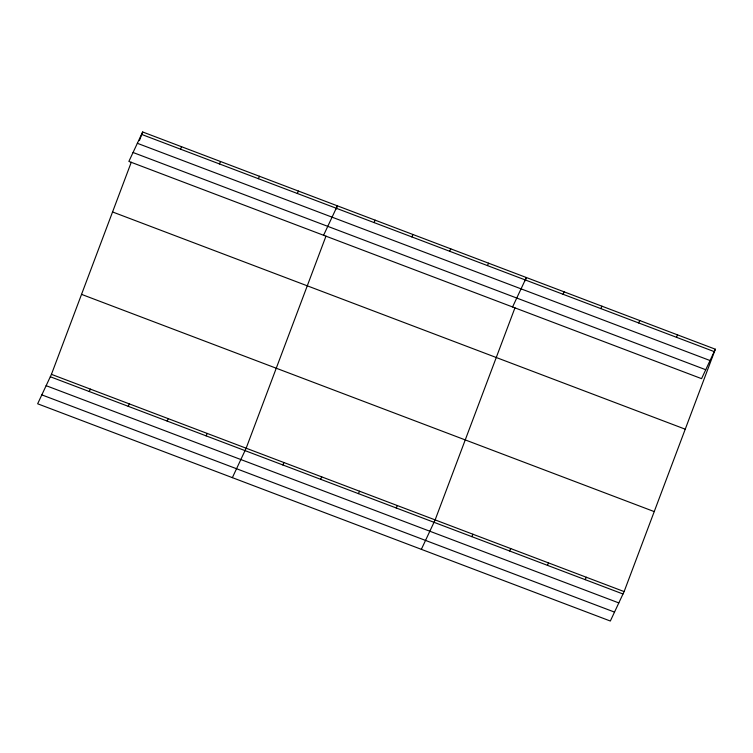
<?xml version="1.0" encoding="UTF-8"?>
<svg xmlns="http://www.w3.org/2000/svg" width="753" height="753" viewBox="0 0 753 753"><rect width="100%" height="100%" fill="white"/><g stroke="black" fill="none" stroke-linecap="round" stroke-linejoin="round"><path stroke-width="1.13" d="M715.35 349.213L701.561 378.655L128.876 161.415L142.665 131.973L715.35 349.213L624.124 591.585L610.335 621.027L37.65 403.787L51.439 374.345L131.276 162.234M139.418 140.623L142.665 131.973M325.993 236.094L246.156 448.204L232.366 477.656M336.158 209.07L337.382 205.833L323.583 235.275M514.977 307.789L435.14 519.899L421.351 549.342M525.142 280.765L526.366 277.518L512.577 306.96M180.485 149.15L181.614 146.741M89.259 391.532L90.388 389.122M219.424 163.928L220.554 161.518M128.198 406.3L129.328 403.89M258.364 178.696L259.493 176.287M167.138 421.068L168.267 418.668M297.313 193.465L298.433 191.064M206.087 435.846L207.216 433.436M374.053 222.577L375.173 220.168M282.827 464.959L283.947 462.549M411.844 236.913L412.973 234.512M320.618 479.294L321.747 476.884M449.645 251.257L450.774 248.848M358.419 493.629L359.548 491.22M487.436 265.593L488.565 263.183M396.21 507.964L397.339 505.555M563.037 294.263L564.166 291.863M471.811 536.644L472.94 534.235M600.828 308.608L601.958 306.198M509.602 550.98L510.732 548.57M638.629 322.943L639.758 320.533M547.403 565.315L548.532 562.915M676.429 337.278L677.549 334.869M585.203 579.659L586.323 577.25M141.536 134.382L714.221 351.613M137.357 143.305L710.041 360.536M133.055 152.492L705.74 369.732M112.564 211.96L685.249 429.191M81.55 294.367L654.225 511.598M51.439 374.345L624.124 591.585M50.31 376.754L622.995 593.995M46.131 385.677L618.815 602.918M41.829 394.873L614.514 612.104"/></g></svg>
